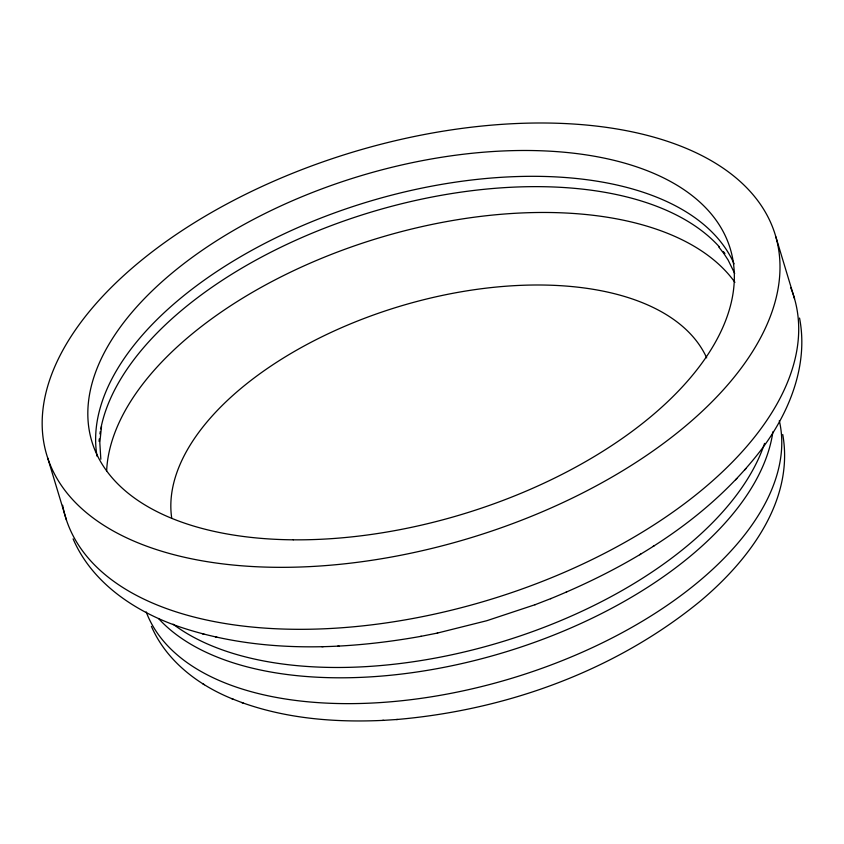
<?xml version="1.0" encoding="UTF-8"?>
<svg xmlns="http://www.w3.org/2000/svg" width="844" height="844" viewBox="0 0 844 844"><rect width="100%" height="100%" fill="white"/><g stroke="black" fill="none" stroke-linecap="round" stroke-linejoin="round"><path stroke-width="1.27" d="M101.533 426.347L99.814 442.625L100.837 459.241M550.562 598.712C631.059 565.775 709.034 518.659 762.237 448.428C789.678 411.577 808.573 364.513 799.542 318.061M735.683 479.793L736.865 478.516M744.767 469.897L746.001 468.568M653.056 546.406L654.269 545.657M639.646 554.73L640.754 554.044M437.16 633.127L486.766 620.72L535.265 604.631M565.976 592.288L566.651 592.024M534.885 604.779L551.079 598.501M73.09 538.862C91.838 582.476 134.038 610.856 177.525 626.142C255.468 652.939 340.364 650.703 420.597 636.408L421.283 636.27M420.597 636.408L437.688 633.021M396.416 719.542C505.767 710.173 614.348 671.318 699.824 601.529C748.058 561.228 794.52 501.178 782.747 434.481M241.627 702.472C286.96 718.814 335.912 722.654 383.756 720.343M382.459 720.428L397.587 719.457M321.849 646.683L323.263 646.641M337.779 646.124L339.066 646.082M202.349 633.802L204.1 634.224M215.536 636.967L217.214 637.378M151.424 626.364C166.468 661.19 198.773 685.528 233.25 699.233M231.541 698.568L243.294 703.115M202.813 683.767L204.396 684.695M718.529 246.648L723.793 253.422M723.551 253.052L728.15 260.089L734.691 273.456M775.826 236.753A380.517 201.642 -16.8 0 1 276.61 567.316A380.517 201.642 -16.8 0 1 180.806 231.425A380.517 201.642 -16.8 0 1 775.826 236.753L794.542 298.734M47.728 458.049L66.444 520.031M764.558 443.385A330.89 175.341 -16.8 0 1 502.771 641.535A330.89 175.341 -16.8 0 1 173.073 624.159M171.712 518.079A279.986 148.365 -16.8 0 1 400.531 306.087A279.986 148.365 -16.8 0 1 706.681 357.877M106.639 470.878A333.433 176.691 -16.8 0 1 379.737 237.691A333.433 176.691 -16.8 0 1 734.913 282.339M99.075 441.37A333.433 176.691 -16.8 0 1 99.297 438.901M99.919 433.943A333.433 176.691 -16.8 0 1 100.32 431.442M100.774 428.931A333.433 176.691 -16.8 0 1 375.126 210.916A333.433 176.691 -16.8 0 1 719.341 246.859M723.392 251.617A333.433 176.691 -16.8 0 1 724.922 253.559M97.049 456.235A333.433 176.691 -16.8 0 1 367.762 201.853A333.433 176.691 -16.8 0 1 734.09 263.834M772.893 431.78A330.89 175.341 -16.8 0 1 504.976 652.138A330.89 175.341 -16.8 0 1 158.535 618.515M779.318 420.692A330.89 175.341 -16.8 0 1 511.717 678.291A330.89 175.341 -16.8 0 1 146.191 611.911M790.701 287.646A380.517 201.642 -16.8 0 1 486.165 600.759A380.517 201.642 -16.8 0 1 62.656 505.25M293.258 539.822A333.433 176.691 -16.8 0 0 730.693 250.172A333.433 176.691 -16.8 0 0 209.301 245.498A333.433 176.691 -16.8 0 0 293.258 539.822"/></g></svg>
